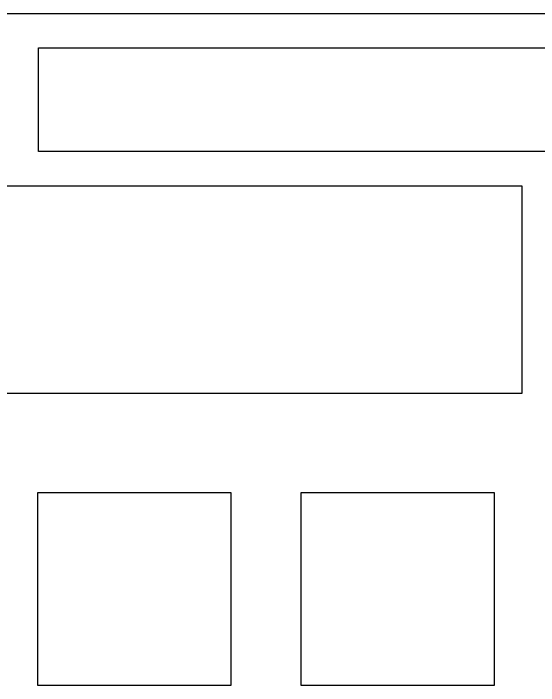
# Model space of a CAD drawing. Extents: x 22 to 393, y -202 to -22.
# Drawn here: x 303.19 to 341.2, y -70.81 to -22.15 of the extents above; entities that cross this region are included whole.
import ezdxf

# ---------------------------------------------------------------- set-up
doc = ezdxf.new("R2010")
doc.units = 0
doc.layers.get('0').update_dxf_attribs({"linetype": 'CONTINUOUS'})

msp = doc.modelspace()

# ---------------------------------------------------------------- linework, layer by layer
at = {"color": 7}
for points in [[(27.49804, -22.147459), (387.49986, -22.147459)], [(304.99812, -24.646819), (364.998, -24.646819)], [(304.99812, -32.147439), (304.99812, -24.646819)], [(364.998, -32.147439), (304.99812, -32.147439)], [(339.99932, -34.646799), (224.99828, -34.646799)], [(339.99932, -49.648039), (339.99932, -34.646799)], [(224.99828, -49.648039), (339.99932, -49.648039)], [(324.00748, -70.808779), (324.00748, -56.838779)], [(324.00748, -56.838779), (337.97748, -56.838779)], [(337.97748, -56.838779), (337.97748, -70.808779)], [(337.97748, -70.808779), (324.00748, -70.808779)]]:
    msp.add_lwpolyline(points, dxfattribs=at)
msp.add_lwpolyline([(304.95748, -56.838779), (318.92748, -56.838779), (318.92748, -70.808779), (304.95748, -70.808779)], close=True, dxfattribs=at)

doc.saveas('drawing.dxf')
